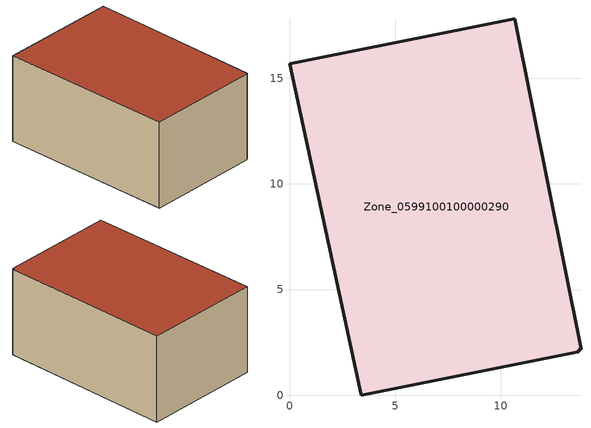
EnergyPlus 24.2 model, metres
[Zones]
Zone_0599100100000290
 floor ground (C_G): 0,15.68 10.66,17.82 13.79,2.18 13.68,2.16 13.7,2.06 3.39,0 z0
 wall outside (C_F): 10.66,17.82 0,15.68 3.39,0 13.7,2.06 13.68,2.16 13.79,2.18 10.66,17.82 z0:8.1
 roof outside (C_R): 3.39,0 13.7,2.06 13.68,2.16 13.79,2.18 10.66,17.82 0,15.68 z8.1
[BUILDING]
Pand.0599100100000290: North Axis=0; Terrain=City; Loads Convergence Tolerance Value=0.04; Temperature Convergence Tolerance Value=0.4; Solar Distribution=FullExterior; Maximum Number of Warmup Days=25; Minimum Number of Warmup Days=1
[Site:Location]
Rotterdam.The.Hague.AP_ZH_NLD Design_Conditions: Latitude=51.96; Longitude=4.45; Time Zone=1; Elevation=-4.5
[SITE:GROUNDTEMPERATURE:BUILDINGSURFACE]
18, 18, 18, 18, 18, 18, 18, 18, 18, 18, 18, 18
[MATERIAL] Thermal Absorptance=0.9; Solar Absorptance=0.7; Visible Absorptance=0.7
Name | Roughness | Thickness | Conductivity | Density | Specific Heat
G.D.2006-2014 | MediumSmooth | 0.15 | 0.06 | 540 | 1210
F.D.2006-2014 | Rough | 0.3 | 0.12 | 1920 | 840
R.D.2006-2014 | MediumRough | 0.2 | 0.08 | 1500 | 1000
[CONSTRUCTION]
C_G: G.D.2006-2014
C_F: F.D.2006-2014
C_R: R.D.2006-2014
[ZONE]
Zone_0599100100000290: Type=1; Multiplier=1; Ceiling Height=Autocalculate; Volume=Autocalculate; Floor Area=autocalculate; Part of Total Floor Area=Yes
[ZONEINFILTRATION:DESIGNFLOWRATE]
Infil_Zone_0599100100000290: Zone or ZoneList or Space or SpaceList=Zone_0599100100000290; Schedule=AlwaysOn; Design Flow Rate Calculation Method=Flow/Area; Flow Rate per Floor Area=0.0021; Constant Term Coefficient=1; Temperature Term Coefficient=0; Velocity Term Coefficient=0; Velocity Squared Term Coefficient=0
[HVACTEMPLATE:ZONE:IDEALLOADSAIRSYSTEM]
Zone_0599100100000290: Maximum Heating Supply Air Temperature=50; Minimum Cooling Supply Air Temperature=13; Maximum Heating Supply Air Humidity Ratio=0.0156; Minimum Cooling Supply Air Humidity Ratio=0.0077; Heating Limit=NoLimit; Cooling Limit=NoLimit; Dehumidification Control Type=ConstantSensibleHeatRatio; Cooling Sensible Heat Ratio=0.7; Dehumidification Setpoint=60; Humidification Control Type=None; Humidification Setpoint=30; Outdoor Air Method=None; Outdoor Air Flow Rate per Person=0.00944; Outdoor Air Flow Rate per Zone Floor Area=0; Outdoor Air Flow Rate per Zone=0; Demand Controlled Ventilation Type=None; Outdoor Air Economizer Type=NoEconomizer; Heat Recovery Type=None; Sensible Heat Recovery Effectiveness=0.7; Latent Heat Recovery Effectiveness=0.65
[ZONECONTROL:THERMOSTAT]
ThermostatControl_Zone_0599100100000290: Zone or ZoneList=Zone_0599100100000290; Control Type Schedule=DualSetpointControlType; Control 1=Thermostat_Zone_0599100100000290; Temperature Difference Between Cutout And Setpoint=0
[THERMOSTATSETPOINT:DUALSETPOINT]
Thermostat_Zone_0599100100000290: Heating Setpoint Temperature Schedule=HeatingSetpoint_Zone_0599100100000290; Cooling Setpoint Temperature Schedule=CoolingSetpoint_Zone_0599100100000290
[SCHEDULE:COMPACT]
HeatingSetpoint_Zone_0599100100000290: Through: 12/31, For: AllDays, Until: 24:00, 21
CoolingSetpoint_Zone_0599100100000290: Through: 12/31, For: AllDays, Until: 24:00, 24
DualSetpointControlType: Through: 12/31, For: AllDays, Until: 24:00, 4
AlwaysOn: Through: 12/31, For: AllDays, Until: 24:00, 1
